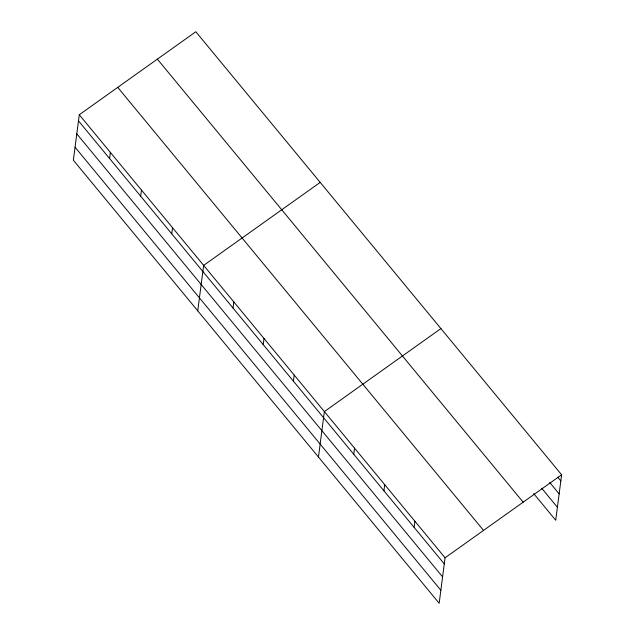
<?xml version="1.0" encoding="UTF-8"?>
<svg xmlns="http://www.w3.org/2000/svg" width="635" height="635" viewBox="0 0 635 635"><rect width="100%" height="100%" fill="white"/><g stroke="black" fill="none" stroke-linecap="round" stroke-linejoin="round"><path stroke-width="0.95" d="M79.28 114.752L73.374 160.21L439.174 603.25L445.079 557.792L79.28 114.752L195.826 31.75L561.626 474.789L555.72 520.248L533.717 493.601M109.577 158.528L110.371 152.408M140.668 196.183L141.462 190.063M171.76 233.847L172.553 227.727M197.747 310.84L203.652 265.382L320.199 182.388M233.029 308.054L233.831 301.935M263.207 344.607L264.009 338.487M293.386 381.151L294.188 375.039M318.46 457.049L324.366 411.583L440.912 328.589M353.743 454.255L354.544 448.135M383.921 490.807L384.723 484.688M414.099 527.36L414.901 521.24M445.079 557.792L561.626 474.789M557.689 477.099L560.832 480.909M549.719 482.473L559.149 493.895M541.695 488.236L557.411 507.27M157.369 59.142L523.169 502.182M117.737 87.36L483.537 530.4M78.478 120.864L444.286 563.912M76.795 133.85L442.595 576.89M75.057 147.225L440.857 590.264"/></g></svg>
